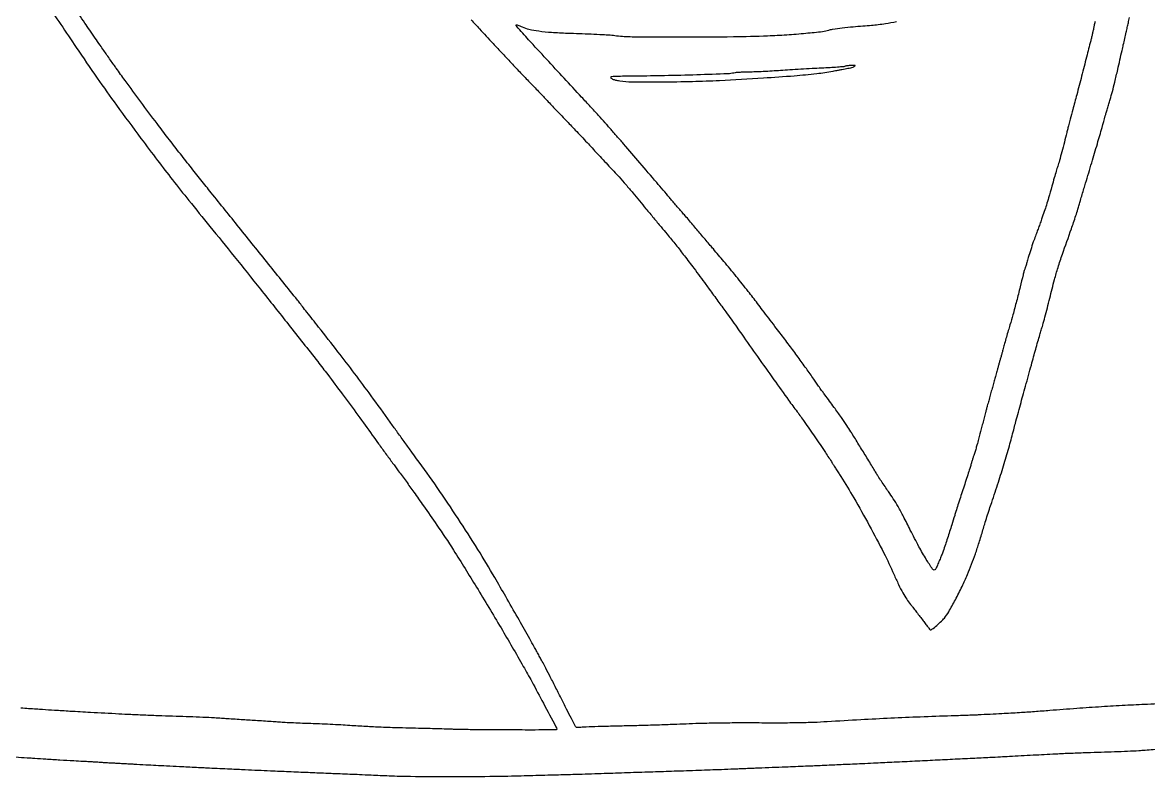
# Model space of a CAD drawing. Extents: x 30 to 2857, y 155 to 3618.
# Drawn here: x 994 to 2165, y 155 to 939 of the extents above; entities that cross this region are included whole.
import ezdxf

# ---------------------------------------------------------------- set-up
doc = ezdxf.new("R2010")
doc.units = 0

msp = doc.modelspace()

# ---------------------------------------------------------------- linework, layer by layer
for points in [[(1017.480412, 960.5, 0.001326), (1049.536214, 912.590245, 0.004206), (1071.334405, 880.778406, 0.005048), (1091.456232, 852.548099, 0.002687), (1116.896352, 818, 0.002482), (1134.129477, 795.096873, 0.003559), (1149.646938, 774.984313, 0.003208), (1166.607706, 753.605587, 0.001559), (1188.536103, 726.5, -0.001396), (1213.791069, 695.303221, -0.001079), (1241.151565, 661.161386, -0.001013), (1270.233631, 624.558551, -0.00087), (1300.681659, 585.938719, -0.005109), (1311.055023, 572.452679, -0.001654), (1326.134753, 552.289512, -0.001672), (1342.472765, 530.138219, -0.0021), (1357.455713, 509.5, 0.000989), (1363.883215, 500.604931, 0.000649), (1371.321849, 490.38125, 0.000652), (1378.592411, 480.443019, 0.001254), (1384.449958, 472.5, -0.002728), (1392.510387, 461.502107, -0.002523), (1400.664677, 450.12755, -0.001885), (1410.580416, 436.035206, -0.000687), (1424.52417, 416, -0.010695), (1441.810939, 389.914402, -0.003678), (1465.73115, 351.462746, -0.003679), (1491.269134, 309.03091, -0.00451), (1514.477627, 269, -0.004824), (1523.222167, 253.24657, -0.001737), (1535.367969, 230.672705, -0.000324), (1548.3441, 206.31554, -0.069653), (1549.250717, 203.830075, -0.47), (1548.751196, 203.197014, -0.001718), (1538.034289, 202.97615, -0.004548), (1522.85031, 202.85355, -0.001023), (1497, 202.932831, -0.000524), (1476.681001, 203.058008, -0.00081), (1459.121194, 203.213046, -0.000243), (1443.865743, 203.379854, -0.025342), (1441.774277, 203.509884, 0.019836), (1439.826564, 203.65251, 0.000644), (1431.984291, 203.904659, 0.001236), (1422.730504, 204.167355, 0.000859), (1412.274277, 204.420341, -0.001134), (1385.616655, 205.080016, -0.003046), (1366.651295, 205.708025, -0.003905), (1350.654199, 206.4605, -0.003453), (1334, 207.489709, 0.003084), (1324.702147, 208.071191, 0.001847), (1313.646875, 208.653191, 0.001849), (1302.63887, 209.151141, 0.003215), (1293.5, 209.47183, -0.002571), (1284.890828, 209.762829, -0.002016), (1275.55625, 210.164116, -0.002038), (1266.875748, 210.607825, -0.005003), (1260.5, 211.023813, 0.001583), (1254.314354, 211.469907, 0.000747), (1246.325, 212.008673, 0.00074), (1237.95809, 212.547918, 0.001044), (1230.5, 213.001883, -0.001052), (1223.041911, 213.455979, -0.000746), (1214.675, 213.995621, -0.000753), (1206.685648, 214.534965, -0.001596), (1200.5, 214.981748, 0.006477), (1193.362516, 215.42729, 0.001497), (1181.33125, 215.985873, 0.001545), (1167.470314, 216.544919, 0.00151), (1153.5, 217.022884, -0.001415), (1138.619565, 217.52915, -0.001016), (1121.996875, 218.175621, -0.001026), (1106.175672, 218.855632, -0.002213), (1094, 219.457981, -0.000282), (1064.393301, 221.070783, -0.000732), (1043.065576, 222.275977, -0.000998), (1026.973387, 223.241183, -0.002109), (1014.5, 224.067149, 0.000653), (1008.024467, 224.514883, 0.000354), (1000.059375, 225.049484, 0.000353), (991.951899, 225.582127, 0.000558)], [(2177.21147, 230.199684, -0.004584), (2163.5, 229.504308, 0.002919), (2140.158166, 228.39845, 0.002557), (2115.775924, 226.975539, 0.0024), (2089.885594, 225.20694, 0.001918), (2062, 223.059979, -0.002377), (2045.989106, 221.84205, -0.002578), (2030.395735, 220.811179, -0.00207), (2012.167961, 219.776253, -0.000856), (1987.5, 218.52049, -0.002216), (1982.439303, 218.294038, -0.000772), (1975.15, 218.011508, -0.000767), (1967.124606, 217.725187, -0.000895), (1959.5, 217.478532, 0.001896), (1927.211216, 216.369244, 0.00224), (1896.679074, 215.067362, 0.002168), (1865.331619, 213.453725, 0.001587), (1830.550068, 211.401278, -0.006307), (1816.32971, 210.696783, -0.004846), (1800.786618, 210.274, -0.003988), (1782.456838, 210.0994, -0.002065), (1759.550068, 210.15852, 0.002448), (1739.174936, 210.195494, 0.002497), (1718.935599, 210.032049, 0.002631), (1700.753479, 209.698712, 0.005954), (1687, 209.210245, -0.002785), (1673.970157, 208.664755, -0.001118), (1656.14746, 208.057929, -0.001106), (1636.942372, 207.489563, -0.001399), (1619.182841, 207.053028, 0.001142), (1603.084147, 206.665603, 0.001672), (1588.920763, 206.244976, 0.000792), (1576.866873, 205.827521, 0.030484), (1574.182841, 205.565937, -0.02236), (1572.699568, 205.397024, -0.026431), (1571.288085, 205.374682, -0.026761), (1570.115782, 205.481103, -0.127235), (1569.5, 205.739386, -0.109971), (1568.882129, 206.470756, -0.000563), (1564.457919, 214.942195, -0.002489), (1559.469943, 224.636872, -0.00157), (1553.739726, 236, 0.001345), (1547.681342, 248.027389, 0.001432), (1541.683457, 259.771875, 0.00136), (1536.466585, 269.847737, 0.006648), (1533.424301, 275.5, -0.000503), (1531.058809, 279.768306, -0.000415), (1528.544415, 284.325, -0.000419), (1526.24353, 288.511246, -0.001119), (1524.612773, 291.5, 0.004742), (1519.933665, 299.929728, 0.000486), (1508.664998, 319.739897, 0.000656), (1496.208036, 341.52312, 0.000845), (1484.704309, 361.5, 0.008356), (1467.183512, 390.671125, 0.006006), (1446.688132, 422.674961, 0.005902), (1424.91393, 454.956184, 0.00694), (1403.506125, 485, -0.001125), (1397.776087, 492.846839, -0.000535), (1390.436112, 502.96875, -0.000531), (1382.787546, 513.563671, -0.000754), (1376.012196, 523, 0.002294), (1356.192805, 550.424719, 0.003678), (1339.004234, 573.620407, 0.00375), (1321.718205, 596.237291, 0.002514), (1301.628189, 621.851341, -0.000343), (1295.2685, 629.887633, -0.000457), (1289.503281, 637.196752, -0.00032), (1284.677266, 643.334743, -0.004692), (1283, 645.512559, 0.007302), (1279.711368, 649.736829, 0.000045), (1249.553056, 687.322616, 0.000212), (1218.773911, 725.641728, 0.000258), (1189.915947, 761.5, -0.001436), (1179.270195, 774.792207, -0.001181), (1167.978954, 789.042604, -0.00115), (1156.420982, 803.770176, -0.001162), (1144.970937, 818.5, -0.003795), (1133.569645, 833.471112, -0.001205), (1116.800298, 855.95403, -0.001116), (1100.361249, 878.208948, -0.005368), (1091.16684, 891, 0.000023), (1088.605701, 894.644582, 0.00001), (1085.173431, 899.528125, 0.00001), (1081.510346, 904.739646, 0.000013), (1078.164058, 909.5, -0.001722), (1074.373832, 914.931264, -0.000685), (1069.208558, 922.409375, -0.000678), (1063.656678, 930.494222, -0.000852), (1058.536162, 938, 0.000562), (1046.401689, 955.809211, 0.000894)], [(1460.148499, 941.347092, -0.00147), (1469.038581, 931.847374, -0.003051), (1475.908646, 924.371835, 0.002954), (1483.005631, 916.646363, 0.001212), (1492.720963, 906.24597, 0.001199), (1503.20424, 895.131443, 0.001538), (1512.908646, 884.954872, -0.000331), (1522.175609, 875.283877, -0.000341), (1531.338617, 865.695632, -0.000329), (1539.270622, 857.373238, -0.001453), (1543.924943, 852.454872, 0.001167), (1547.938857, 848.208389, 0.000553), (1553.131723, 842.752369, 0.000548), (1558.576536, 837.056803, 0.000776), (1563.436403, 832, -0.001795), (1568.510065, 826.699158, -0.001006), (1574.641014, 820.221421, -0.001004), (1580.808641, 813.652221, -0.001638), (1586.01146, 808.051645, 0.00095), (1591.219187, 802.430295, 0.000575), (1597.403864, 795.795102, 0.000576), (1603.558327, 789.222731, 0.001014), (1608.661267, 783.807912, -0.007603), (1614.012281, 777.977827, -0.003183), (1621.049665, 769.970353, -0.003148), (1628.471774, 761.306326, -0.004081), (1635.161267, 753.265048, 0.000715), (1642.00744, 744.92181, 0.000468), (1649.922741, 735.322057, 0.000471), (1657.652791, 725.982749, 0.000903), (1663.873596, 718.508781, -0.004875), (1673.097649, 707.245809, -0.005133), (1681.941125, 695.995543, -0.004293), (1691.796864, 682.959055, -0.002036), (1704.283965, 666, 0.000285), (1707.856582, 661.112187, 0.000149), (1712.30829, 655.032757, 0.000149), (1716.87601, 648.802684, 0.000228), (1720.836476, 643.409384, -0.002315), (1725.076689, 637.584314, -0.001043), (1730.589379, 629.903256, -0.001033), (1736.377513, 621.767325, -0.001409), (1741.558238, 614.409384, 0.001297), (1757.974427, 591.08312, 0.001177), (1775.047802, 567.07629, 0.001101), (1790.238032, 545.922081, 0.005136), (1799.145265, 533.838703, -0.00871), (1806.613353, 523.554534, -0.00261), (1817.633073, 507.63352, -0.002638), (1828.526626, 491.536316, -0.008143), (1835.653271, 480.5, 0.001833), (1837.24181, 477.970505, 0.000632), (1839.556354, 474.325, 0.000628), (1842.118232, 470.312317, 0.000728), (1844.566772, 466.5, -0.012419), (1858.136681, 444.24438, -0.006257), (1874.196395, 415.546436, -0.006219), (1889.307158, 386.88904, -0.014592), (1899.695615, 365.028323, 0.007515), (1904.717106, 354.063874, 0.014837), (1909.089704, 345.544058, 0.018456), (1913.150435, 338.781291, 0.028561), (1917.189329, 333.296948, -0.00618), (1919.373845, 330.59286, -0.001981), (1922.552472, 326.524126, -0.001976), (1926.055322, 321.96648, -0.002209), (1929.393555, 317.546948, 0.002932), (1932.456818, 313.50363, 0.004719), (1935.119829, 310.098166, 0.001114), (1937.47602, 307.156439, 0.227099), (1937.802686, 307, 0.170447), (1939.400394, 307.560945, 0.006287), (1944.421075, 311.686757, 0.012136), (1949.234594, 315.948864, 0.034995), (1952.276827, 319.202397, 0.04051), (1956.809308, 325.814561, 0.00803), (1963.744138, 338.392553, 0.009005), (1970.775107, 352.240606, 0.013818), (1976.311136, 364.5, 0.007694), (1980.628932, 375.274642, 0.00797), (1984.560663, 386.051824, 0.007381), (1988.398645, 397.667691, 0.005008), (1992.440246, 411, -0.003929), (1994.222154, 416.924129, -0.001865), (1996.605786, 424.528125, -0.001849), (1999.157539, 432.461481, -0.00262), (2001.491088, 439.5, 0.003405), (2008.45458, 460.614412, 0.004365), (2014.56103, 480.145375, 0.004739), (2019.857546, 498.235877, 0.006061), (2024.374991, 515, -0.002359), (2026.125955, 521.694669, -0.000902), (2028.623851, 530.996875, -0.000893), (2031.372453, 541.087903, -0.001097), (2033.976414, 550.5, 0.000595), (2036.690191, 560.270881, 0.000397), (2039.777243, 571.471875, 0.000399), (2042.754392, 582.341644, 0.000783), (2045.10385, 591, -0.001995), (2047.229166, 598.757891, -0.0018), (2049.489502, 606.769504, -0.001802), (2051.566869, 613.934639, -0.005725), (2053.028034, 618.704693, 0.009393), (2054.534421, 623.754342, 0.002235), (2056.846327, 632.217854, 0.002297), (2059.41464, 641.966805, 0.002268), (2061.904599, 651.781205, -0.003316), (2066.860662, 671.145492, -0.011089), (2070.475778, 683.747293, -0.008701), (2075.056367, 697.618389, -0.001462), (2084.367074, 724, 0.003621), (2086.675003, 730.630514, 0.002981), (2089.044056, 737.7375, 0.00301), (2091.141282, 744.289685, 0.008007), (2092.535331, 749, -0.002333), (2093.827926, 753.556881, -0.00105), (2095.565453, 759.528125, -0.001039), (2097.427263, 765.828258, -0.001416), (2099.133702, 771.5, 0.001111), (2105.543321, 792.756852, 0.001385), (2111.400392, 812.538002, 0.001496), (2116.312404, 829.48546, 0.004093), (2119.64955, 841.5, -0.003968), (2120.495052, 844.546965, -0.001343), (2121.772794, 848.96875, -0.001336), (2123.21128, 853.848619, -0.001534), (2124.61148, 858.5, 0.00831), (2127.020525, 866.914136, 0.005616), (2129.499537, 876.582431, 0.003766), (2132.579616, 889.60591, 0.001127), (2137.079475, 909.5, -0.000396), (2138.377622, 915.278447, -0.000262), (2139.877156, 921.9125, -0.000264), (2141.340961, 928.356974, -0.000513), (2142.517554, 933.5, 0.003813), (2143.589541, 938.33229, 0.002709), (2144.720705, 943.765625, 0.002735)], [(2109.039844, 939.5, 0.011816), (2108.637594, 938.066837, 0.005632), (2108.184766, 936.20625, 0.005579), (2107.754996, 934.250566, 0.007897), (2107.419481, 932.5, -0.010203), (2107.00271, 930.378444, -0.00275), (2106.254633, 927.03125, -0.002783), (2105.362929, 923.239061, -0.00288), (2104.438902, 919.5, -0.001003), (2100.134536, 902.645471, -0.000617), (2095.00195, 882.815952, -0.000618), (2089.927809, 863.409932, -0.001217), (2085.838035, 848, 0.000223), (2083.183403, 838.077215, 0.001024), (2081.658545, 832.319935, 0.001686), (2080.564962, 828.098639, 0.001852), (2079.534055, 824, -0.00199), (2077.038198, 814.088595, -0.001855), (2074.405382, 803.962779, -0.001116), (2071.985632, 794.878412, -0.020056), (2071.086844, 792, 0.011786), (2070.186704, 789.276381, 0.001972), (2068.604257, 784.005778, 0.001858), (2066.577832, 777.063767, 0.000923), (2064.058152, 768.25, -0.001397), (2060.623922, 756.280023, -0.005047), (2058.338844, 748.68596, -0.006389), (2056.188438, 742.090095, -0.003424), (2053.374058, 734, -0.000773), (2051.533026, 728.847656, -0.000774), (2049.676808, 723.703125, -0.000756), (2048.04308, 719.218277, -0.003083), (2047.029168, 716.5, 0.008275), (2044.791722, 710.305781, 0.003724), (2042.050358, 702.105839, 0.003528), (2039.506718, 694.113668, 0.012922), (2038.062634, 689, -0.007176), (2037.557807, 687.130471, -0.006717), (2036.988839, 685.234375, -0.006705), (2036.438716, 683.565208, -0.022767), (2036.016582, 682.5, 0.026032), (2035.602296, 681.434345, 0.007729), (2035.080114, 679.765625, 0.007732), (2034.550553, 677.86953, 0.008271), (2034.092364, 676, -0.005145), (2031.143407, 663.63354, -0.002984), (2027.359208, 648.835034, -0.002964), (2023.522027, 634.53998, -0.007103), (2020.464058, 624, 0.002887), (2018.739298, 618.237248, 0.001827), (2016.791553, 611.498833, 0.001834), (2014.929346, 604.87489, 0.003433), (2013.479212, 599.5, -0.002457), (2012.82606, 597.060181, -0.001016), (2011.919515, 593.765625, -0.001006), (2010.933339, 590.237511, -0.001296), (2010.012307, 587, 0.000817), (2009.087929, 583.762498, 0.000634), (2008.091637, 580.234375, 0.00064), (2007.170388, 576.93993, 0.001545), (2006.499577, 574.5, -0.001261), (2005.747782, 571.759425, -0.000292), (2004.467916, 567.15, -0.000301), (2002.987788, 561.843751, -0.000295), (2001.490333, 556.5, 0.00084), (1999.958227, 551.009567, 0.000734), (1998.373989, 545.2625, 0.000738), (1996.957655, 540.06485, 0.002199), (1996.008712, 536.5, 0.000094), (1995.069683, 532.906164, 0.00003), (1993.682206, 527.590625, 0.00003), (1992.140664, 521.681901, 0.000034), (1990.659081, 516, -0.000889), (1987.886052, 505.43938, -0.003818), (1986.175187, 499.164909, -0.006221), (1984.843295, 494.640263, -0.007905), (1983.49634, 490.5, 0.005793), (1982.822266, 488.457402, 0.001965), (1981.888133, 485.471875, 0.001954), (1980.881763, 482.16473, 0.002247), (1979.947706, 479, -0.005234), (1978.715561, 474.915347, -0.001236), (1976.570012, 468.121875, -0.001272), (1974.064232, 460.324219, -0.001253), (1971.506248, 452.5, 0.00112), (1968.94596, 444.675781, 0.001136), (1966.433265, 436.878125, 0.001104), (1964.277804, 430.084936, 0.00467), (1963.033404, 426, -0.005452), (1959.983259, 416.043285, -0.002136), (1955.567173, 402.372004, -0.001257), (1951.085532, 388.813016, -0.022179), (1949.432052, 384.5, 0.002446), (1948.766243, 382.949254, 0.000774), (1947.787673, 380.628939, 0.000773), (1946.704634, 378.038556, 0.00086), (1945.66736, 375.534688, -0.010038), (1944.663098, 373.231035, -0.014669), (1943.679645, 371.24863, -0.010034), (1942.792593, 369.662488, -0.191659), (1942.354063, 369.320673, -0.327681), (1939.90885, 370.213096, -0.009263), (1933.529818, 380.186849, -0.014371), (1925.89787, 393.462323, -0.006993), (1916.884163, 410.817292, 0.003789), (1909.732771, 424.804957, 0.008837), (1904.115331, 435.139871, 0.011409), (1899.181551, 443.401348, 0.014585), (1894.247307, 450.765255, -0.004174), (1890.585472, 455.991529, -0.003577), (1886.816085, 461.552797, -0.003604), (1883.464309, 466.654193, -0.010303), (1881.232982, 470.265255, 0.00247), (1879.000341, 474.008324, 0.000759), (1875.595222, 479.634169, 0.00076), (1871.765724, 485.917988, 0.000833), (1868.032593, 492, -0.000226), (1864.322467, 498.028117, -0.000216), (1860.562103, 504.15, -0.000214), (1857.247269, 509.556999, -0.000777), (1855.145872, 513, 0.012011), (1851.009469, 519.446925, 0.005196), (1845.210261, 527.835697, 0.004184), (1837.675973, 538.308702, 0.002105), (1828, 551.407994, -0.003473), (1825.463311, 554.86189, -0.001821), (1822.353125, 559.192001, -0.001811), (1819.197364, 563.653613, -0.00278), (1816.5, 567.542402, 0.004162), (1808.776316, 578.612178, 0.003201), (1800.167285, 590.571611, 0.003068), (1790.977125, 603.006503, 0.002935), (1781.5, 615.512706, -0.000587), (1776.072096, 622.60601, -0.000353), (1769.646875, 631.035403, -0.000353), (1763.269818, 639.42616, -0.000617), (1758, 646.388055, 0.005688), (1748.324343, 658.904616, 0.002861), (1735.841924, 674.493761, 0.002859), (1722.981939, 690.183184, 0.004902), (1712.05654, 703.098196, -0.001481), (1708.878725, 706.80301, -0.000627), (1704.635359, 711.792496, -0.00062), (1700.117025, 717.132217, -0.000811), (1696, 722.026005, 0.001332), (1691.850983, 726.947403, 0.000984), (1687.234375, 732.372264, 0.000994), (1682.851608, 737.48127, 0.002231), (1679.5, 741.337645, -0.001287), (1676.383796, 744.90953, -0.000834), (1672.795711, 749.057687, -0.000838), (1669.303875, 753.12195, -0.001587), (1666.506675, 756.409836, 0.00122), (1653.172593, 772.106321, 0.000558), (1635.695846, 792.53173, 0.000408), (1618.78344, 812.220446, 0.003962), (1611.54468, 820.5, -0.001598), (1608.614624, 823.819531, -0.001568), (1605.687713, 827.178125, -0.001542), (1603.139306, 830.139378, -0.005963), (1601.58608, 832, 0.013544), (1599.562841, 834.350293, 0.00066), (1592.63456, 841.950785, 0.001072), (1584.371966, 850.952223, 0.000773), (1575.117229, 860.96012, -0.000367), (1538.590173, 900.395534, -0.002297), (1520.009809, 920.670995, -0.000855), (1507.622685, 934.360497, -0.185532), (1507, 935.980839, -0.486316), (1507.287739, 936.206708, -0.0175), (1508.835938, 935.770282, -0.020347), (1510.852361, 935.033205, -0.011301), (1513.25, 933.980444, 0.054594), (1520.283764, 931.592724, 0.020511), (1530.540329, 929.756399, 0.016626), (1543.798879, 928.387308, 0.00851), (1560.5, 927.507555, -0.000519), (1584.932428, 926.611812, -0.003633), (1596.85102, 926.075722, -0.007411), (1604.632289, 925.553316, -0.01066), (1611.5, 924.842204, 0.029576), (1627.530912, 923.792923, 0.001462), (1680.460007, 923.618242, 0.002581), (1732.887609, 923.869205, 0.007855), (1768.5, 924.783215, 0.006269), (1788.357261, 925.854727, 0.006207), (1808.247397, 927.426531, 0.004236), (1825.736594, 929.176829, 0.057516), (1831.979889, 930.59345, -0.048791), (1836.063761, 931.595115, -0.004726), (1846.179835, 932.954401, -0.006487), (1857.313135, 934.196923, -0.008535), (1867.5, 935.024904, 0.004692), (1876.629754, 935.696379, 0.010474), (1883.554276, 936.417371, 0.00899), (1891.053621, 937.494658, 0.002655), (1902.5, 939.411993, 0.01601)], [(960.5, 176.537391, -0.000012), (975.636607, 175.541587, -0.000015), (989.6875, 174.616455, -0.000012), (1001.482288, 173.839233, -0.000115), (1006.5, 173.50731, 0.001131), (1018.015639, 172.769054, 0.00056), (1032.634984, 171.881471, 0.00055), (1046.906062, 171.046838, 0.001503), (1057, 170.498088, -0.001183), (1061.459849, 170.258491, -0.000999), (1066.178125, 169.984353, -0.001007), (1070.481018, 169.717025, -0.002806), (1073.5, 169.506338, 0.003077), (1076.548076, 169.295276, 0.001053), (1080.96875, 169.025835, 0.001047), (1085.848635, 168.748968, 0.001209), (1090.5, 168.506117, -0.000467), (1095.296341, 168.262833, -0.000342), (1100.61875, 167.984224, -0.000346), (1105.658818, 167.71344, -0.000767), (1109.5, 167.498492, 0.000468), (1121.78097, 166.803896, 0.000718), (1132.419536, 166.227504, 0.000682), (1143.448445, 165.660932, 0.000371), (1157, 164.993375, -0.000007), (1165.618583, 164.575097, -0.000007), (1174.5625, 164.14078, -0.000007), (1182.595263, 163.750495, -0.000021), (1188, 163.487601, 0.000136), (1209.524578, 162.445578, 0.000337), (1225.283226, 161.697619, 0.000432), (1238.453403, 161.092805, 0.000444), (1251.5, 160.516561, 0.000222), (1270.72408, 159.693109, 0.000201), (1290.571724, 158.859762, 0.000209), (1309.064337, 158.09852, 0.000394), (1324, 157.501733, -0.00051), (1334.208967, 157.091438, -0.000576), (1344.008938, 156.676263, -0.000409), (1356.210446, 156.135263, -0.000119), (1375, 155.282264, 0.009557), (1397.25654, 154.692512, 0.001808), (1437.872029, 154.539711, 0.002039), (1479.553557, 154.703602, 0.005329), (1509.5, 155.262702, -0.000253), (1520.950572, 155.592813, -0.000176), (1533.884375, 155.954602, -0.000177), (1546.298485, 156.293094, -0.000366), (1556, 156.54708, 0.000873), (1565.830923, 156.814428, 0.000396), (1578.703125, 157.197167, 0.000392), (1592.281331, 157.622298, 0.000537), (1604.5, 158.027575, -0.000113), (1616.429377, 158.43338, -0.000094), (1629.121875, 158.859886, -0.000095), (1640.749931, 159.246234, -0.000256), (1649, 159.514548, 0.000445), (1671.392069, 160.251242, 0.0003), (1696.933975, 161.129666, 0.000266), (1720.465694, 161.96565, 0.001371), (1733.5, 162.471439, -0.000181), (1739.064877, 162.700641, -0.000097), (1745.940625, 162.98, -0.000097), (1752.958672, 163.26242, -0.000151), (1759, 163.502541, 0.00011), (1787.24683, 164.622923, 0.000275), (1807.868374, 165.456735, 0.000348), (1822.998432, 166.087382, 0.001304), (1832.5, 166.514884, -0.000495), (1838.245945, 166.782735, -0.000147), (1847.025, 167.180685, -0.000148), (1856.887562, 167.621926, -0.000159), (1866.5, 168.046063, 0.000773), (1878.642568, 168.596761, 0.000218), (1897.578125, 169.493118, 0.000219), (1918.978952, 170.524923, 0.000231), (1940, 171.557418, -0.000007), (1960.800781, 172.588459, -0.000007), (1981.540625, 173.615903, -0.000007), (1999.608032, 174.510458, -0.000028), (2010.5, 175.048979, 0.000859), (2019.973612, 175.533156, 0.000414), (2032.115625, 176.184698, 0.00041), (2044.777154, 176.885037, 0.000588), (2056, 177.528262, -0.002958), (2068.175765, 178.168213, -0.001372), (2083.996875, 178.862453, -0.001359), (2100.619568, 179.500946, -0.001893), (2115.5, 179.975639, 0.001973), (2129.360223, 180.420026, 0.002119), (2142.890625, 180.964732, 0.002004), (2154.50652, 181.528342, 0.010053), (2161, 182.000572, -0.004966), (2178.152365, 183.423514, -0.002411)]]:
    msp.add_lwpolyline(points, format="xyb")
msp.add_lwpolyline([(1849.24332, 892.966367, -0.073475), (1847.59318, 892.570552, -0.002651), (1841.115564, 892.028858, -0.00482), (1833.4294, 891.501612, -0.003355), (1824.74332, 891.048311, 0.001948), (1814.738411, 890.554408, 0.001214), (1803.0121, 889.901167, 0.001217), (1791.451474, 889.200759, 0.002208), (1782, 888.563118, -0.003315), (1773.271818, 887.993683, -0.002769), (1763.996875, 887.501837, -0.002794), (1755.507957, 887.146344, -0.007629), (1749.5, 887.020114, 0.006815), (1744.610321, 886.92534, 0.007325), (1739.841341, 886.697885, 0.006981), (1735.755545, 886.38566, 0.034224), (1733.470523, 886.020064, -0.047849), (1727.089411, 885.176416, -0.000979), (1694.769595, 884.081488, -0.002606), (1661.39569, 883.190332, -0.00369), (1631.684695, 882.771259, 0.002476), (1621.756895, 882.655345, 0.004026), (1613.328178, 882.447296, 0.000769), (1605.930069, 882.193682, 0.250399), (1605.445705, 881.912149, 0.357934), (1605.595937, 880.796686, 0.085045), (1607.284645, 879.690806, 0.047499), (1610.366074, 878.686103, 0.019673), (1614.681679, 877.896715, 0.033165), (1627.490329, 876.930791, 0.003423), (1657.789605, 876.866586, 0.004661), (1690.365316, 877.324262, 0.0072), (1718.5, 878.387421, 0.001942), (1764.048226, 880.943224, 0.005343), (1796.140914, 883.213504, 0.007368), (1819.632329, 885.476729, 0.018951), (1836.5, 888.00326, -0.001028), (1838.940823, 888.458826, -0.000428), (1842.237206, 889.064148, -0.000423), (1845.768461, 889.706384, -0.000548), (1849.009637, 890.28936, 0.009358), (1852.030664, 890.887869, 0.010659), (1854.897987, 891.576238, 0.009904), (1857.301352, 892.258863, 0.057263), (1858.509637, 892.785387, 0.042225), (1859.395698, 893.404345, 0.555235), (1859.35091, 893.72907, 0.10203), (1858.581318, 893.898478, 0.005161), (1856, 893.906205, 0.017301), (1854.11162, 893.826985, 0.015423), (1852.158975, 893.616524, 0.015671), (1850.415335, 893.318023, 0.045335)], format="xyb", close=True)

doc.saveas('drawing.dxf')
